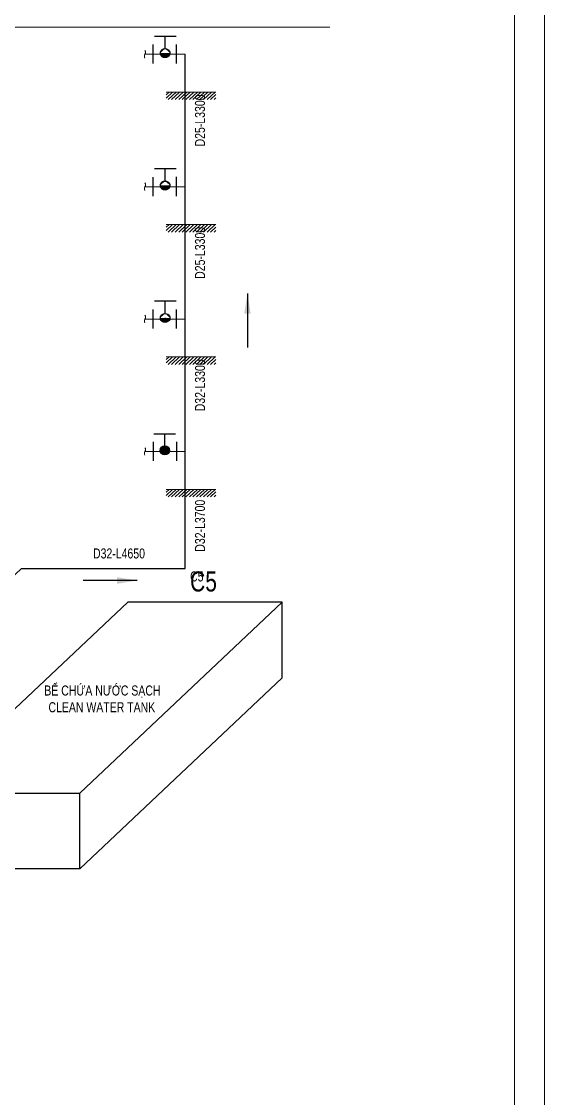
# Model space of a CAD drawing. Header units: millimetres. Extents: x -819040 to 60987, y -269988 to 131461.
# Drawn here: x -74512 to -61465, y 56238 to 83075 of the extents above; entities that cross this region are included whole.
import ezdxf

# ---------------------------------------------------------------- set-up
doc = ezdxf.new("R2010")
doc.units = ezdxf.units.MM
doc.linetypes.add('ACAD_ISO02W100', pattern=[15, 12, -3])
doc.linetypes.add('DOT', pattern=[0.25, 0, -0.25])
doc.layers.get('0').update_dxf_attribs({"lineweight": 9})
doc.layers.get('Defpoints').update_dxf_attribs({"lineweight": 9})
for name, color, linetype, lineweight in [('BE CHUA', 4, 'Continuous', 30), ('CAP LANH-CONTINOUS', 4, 'Continuous', 30), ('CAP LANH-CONTINOUS @ 50', 4, 'Continuous', 30), ('GHI CHU', 51, 'Continuous', 9), ('GHI CHU @ 100', 51, 'Continuous', 9), ('GHI CHU @ 50', 51, 'Continuous', 9), ('KHUNG GIAY-A2', 7, 'Continuous', 9), ('KICH THUOC', 21, 'Continuous', 13), ('KICH THUOC @ 100', 21, 'Continuous', 13), ('NETMANH', 43, 'Continuous', 9), ('THAY', 9, 'Continuous', 9)]:
    doc.layers.add(name, color=color, linetype=linetype, lineweight=lineweight)
doc.styles.add('KICH THUOC', font='arial.ttf', dxfattribs={"width": 0.75})
doc.styles.add('TCVN-2.5', font='arial.ttf', dxfattribs={"width": 0.75, "height": 2.5})
doc.styles.add('TCVN-5', font='arial.ttf', dxfattribs={"width": 0.75, "height": 5})
doc.dimstyles.new('TCVN-2.5 D-L', dxfattribs={"dimtxt": 2.5, "dimasz": 1.199999999999999, "dimexe": 1.199999999999999, "dimexo": 0, "dimgap": 0.8, "dimtad": 1, "dimtoh": 1, "dimdec": 0, "dimzin": 0, "dimdsep": 46, "dimtxsty": 'KICH THUOC', "dimblk": 'ARCHTICK', "dimcen": 1.199999999999999, "dimdle": 1.199999999999999, "dimse1": 1, "dimse2": 1, "dimsd1": 1, "dimsd2": 1, "dimclrd": 256, "dimclre": 256, "dimclrt": 256, "dimadec": 0, "dimazin": 0, "dimtm": 1e-09, "dimtfac": 1, "dimtdec": 0, "dimtofl": 0, "dimtmove": 0, "dimatfit": 2, "dimfxl": 1, "dimtolj": 1, "dimtzin": 0, "dimlwd": -1, "dimlwe": -1, "dimarcsym": 1})
doc.dimstyles.new('TCVN-5 D-i-L', dxfattribs={"dimtxt": 5, "dimasz": 1.199999999999999, "dimexe": 1.199999999999999, "dimexo": 0, "dimgap": 0.8, "dimtad": 1, "dimtoh": 1, "dimdec": 0, "dimzin": 0, "dimdsep": 46, "dimtxsty": 'KICH THUOC', "dimblk": 'ARCHTICK', "dimcen": 1.199999999999999, "dimdle": 1.199999999999999, "dimse1": 1, "dimse2": 1, "dimsd1": 1, "dimsd2": 1, "dimclrd": 256, "dimclre": 256, "dimclrt": 256, "dimadec": 0, "dimazin": 0, "dimtm": 1e-09, "dimtfac": 1, "dimtdec": 0, "dimtofl": 0, "dimtmove": 1, "dimatfit": 2, "dimfxl": 1, "dimtolj": 1, "dimtzin": 0, "dimlwd": -1, "dimlwe": -1, "dimarcsym": 1})

# ---------------------------------------------------------------- blocks, each defined once
blk = doc.blocks.new('be_chua_khong_gian')
at = {"layer": 'BE CHUA'}
for p, q in [((5051.198869877757, 6648.273220170333), (0, 1885.71428571429)), ((3854.327360878262, 1885.71428571429), (8905.526230756062, 6648.273220170333)), ((8905.526230756019, 6648.273220170333), (5051.198869877757, 6648.273220170333)), ((8905.526230756062, 4762.558934464396), (8905.526230756062, 6648.273220170333)), ((3854.327360878262, 0), (8905.526230756062, 4762.558934464396)), ((0, 0), (0, 1885.71428571429)), ((0, 1885.71428571429), (3854.327360878262, 1885.71428571429)), ((3854.327360878262, 0), (3854.327360878262, 1885.71428571429)), ((3854.327360878262, 0), (0, 0))]:
    blk.add_line(p, q, dxfattribs=at)
blk = doc.blocks.new('*U2147')
at = {"layer": 'GHI CHU @ 100', "insert": (-70306.86621403586, 69372.34013141233), "char_height": 500, "attachment_point": 1, "style": 'TCVN-5'}
blk.add_mtext_dynamic_manual_height_columns('C5', width=428.7566241191234, gutter_width=1250, heights=[0], dxfattribs=at)
at = {"layer": 'GHI CHU @ 50', "insert": (-70306.86621403586, 69372.34013141233), "char_height": 250, "attachment_point": 1, "style": 'TCVN-5'}
blk.add_mtext_dynamic_manual_height_columns('C5', width=214.3783120595617, gutter_width=625, heights=[0], dxfattribs=at)
blk = doc.blocks.new('*D1918')
at = {"layer": 'Defpoints', "color": 0, "transparency": 16777216}
for p in [(-69677.01565798721, 82260.37956846555), (-69850.62238156404, 78960.37956846564), (-69677.01565798721, 78960.37956846564)]:
    blk.add_point(p, dxfattribs=at)
at = {"layer": 'KICH THUOC', "transparency": 16777216, "insert": (-70058.35089452445, 80610.37956846559), "char_height": 250, "attachment_point": 5, "rotation": 90, "style": 'KICH THUOC'}
blk.add_mtext('\\A1;D25-L3300', dxfattribs=at)
blk = doc.blocks.new('_ArchTick')
at = {"color": 0, "linetype": 'ByBlock', "const_width": 0.15}
blk.add_lwpolyline([(-0.5, -0.5), (0.5, 0.5)], dxfattribs=at)
blk = doc.blocks.new('*D1919')
at = {"layer": 'Defpoints', "color": 0, "transparency": 16777216}
for p in [(-69677.01565798721, 78960.37956846564), (-69850.62238156404, 75660.37956846564), (-69677.0156579872, 75660.37956846564)]:
    blk.add_point(p, dxfattribs=at)
at = {"layer": 'KICH THUOC', "transparency": 16777216, "insert": (-70058.35089452445, 77310.37956846564), "char_height": 250, "attachment_point": 5, "rotation": 90, "style": 'KICH THUOC'}
blk.add_mtext('\\A1;D25-L3300', dxfattribs=at)
blk = doc.blocks.new('*D1920')
at = {"layer": 'Defpoints', "color": 0, "transparency": 16777216}
for p in [(-69677.0156579872, 75660.37956846564), (-69850.62238156404, 72360.37956846555), (-69677.0156579872, 72360.37956846555)]:
    blk.add_point(p, dxfattribs=at)
at = {"layer": 'KICH THUOC', "transparency": 16777216, "insert": (-70058.35089452445, 74010.37956846559), "char_height": 250, "attachment_point": 5, "rotation": 90, "style": 'KICH THUOC'}
blk.add_mtext('\\A1;D32-L3300', dxfattribs=at)
blk = doc.blocks.new('*D1921')
at = {"layer": 'Defpoints', "color": 0, "transparency": 16777216}
for p in [(-69677.0156579872, 72360.37956846555), (-69850.62238156404, 68660.69587785688), (-69770.64960891478, 68660.69587785688)]:
    blk.add_point(p, dxfattribs=at)
at = {"layer": 'KICH THUOC', "transparency": 16777216, "insert": (-70058.35089452445, 70510.53772316122), "char_height": 250, "attachment_point": 5, "rotation": 90, "style": 'KICH THUOC'}
blk.add_mtext('\\A1;D32-L3700', dxfattribs=at)
blk = doc.blocks.new('*D1922')
at = {"layer": 'Defpoints', "color": 0, "transparency": 16777216}
for p in [(-71128.48587718005, 69610.44840261692), (-71128.48587718006, 69446.09385418028), (-71128.48587718005, 69446.09385418028)]:
    blk.add_point(p, dxfattribs=at)
at = {"layer": 'KICH THUOC', "transparency": 16777216, "insert": (-72080.17926053616, 69818.17691557737), "char_height": 250, "attachment_point": 5, "style": 'KICH THUOC'}
blk.add_mtext('\\A1;D32-L4650', dxfattribs=at)
blk = doc.blocks.new('*D1993')
at = {"layer": 'Defpoints', "color": 0, "transparency": 16777216}
for p in [(-74512.30317523242, 69446.09385418023), (-74180.09203730027, 69093.74870788881), (-76815.09747215518, 67274.88780279437)]:
    blk.add_point(p, dxfattribs=at)
at = {"layer": 'KICH THUOC', "transparency": 16777216, "insert": (-75473.93512525235, 68159.22470892833), "char_height": 250, "attachment_point": 5, "rotation": 43.315315682124044, "style": 'KICH THUOC'}
blk.add_mtext('\\A1;D50-L4640', dxfattribs=at)
blk = doc.blocks.new('*U254')
at = {"layer": 'CAP LANH-CONTINOUS @ 50'}
blk.add_leader([(672.5724603395793, 0), (0, 0)], dimstyle='TCVN-5 D-i-L', override={"dimscale": 50, "dimasz": 5, "dimgap": 0.8, "dimtad": 0}, dxfattribs=at)

msp = doc.modelspace()

# ---------------------------------------------------------------- hatches: boundary and pattern name
at = {"layer": 'CAP LANH-CONTINOUS'}
h = msp.add_hatch(color=4, dxfattribs=at)
edge = h.paths.add_edge_path()
edge.add_ellipse((-70929.39187715475, 82287.9473238451), major_axis=(-119.4068435852208, 2.515688e-10), ratio=0.9428571428571101, start_angle=90.000000000086, end_angle=181.8539790249747, ccw=False)
edge.add_ellipse((-70929.39187715475, 82287.94732384516), major_axis=(119.4068435852571, 6.135990000000003e-11), ratio=0.9428571428571884, start_angle=178.1460209750043, end_angle=269.99999999997226, ccw=False)
edge.add_line((-71048.73621416595, 82291.58967243727), (-70810.04754014364, 82291.589672437))
edge = h.paths.add_edge_path()
edge.add_line((-70810.04754014364, 82291.58967243727), (-71048.73621416595, 82291.58967243727))
edge.add_ellipse((-70929.39187715475, 82287.94732384525), major_axis=(-119.4068435852533, 1.516919e-10), ratio=0.9428571428572188, start_angle=270.0000000000686, end_angle=358.1460209751571, ccw=False)
edge.add_ellipse((-70929.39187715475, 82287.94732384523), major_axis=(-119.4068435852836, 4.47889e-11), ratio=0.9428571428571012, start_angle=181.8539790249501, end_angle=270.00000000002024, ccw=False)
h = msp.add_hatch(color=4, dxfattribs=at)
edge = h.paths.add_edge_path()
edge.add_ellipse((-70929.39187715475, 78987.9473238452), major_axis=(119.4068435852188, 1.417493e-10), ratio=0.9428571428570036, start_angle=269.99999999990797, end_angle=361.8539790247674, ccw=False)
edge.add_ellipse((-70929.39187715475, 78987.94732384526), major_axis=(-119.4068435852564, 1.152356e-10), ratio=0.9428571428571938, start_angle=-1.8539790249058115, end_angle=90.00000000005213, ccw=False)
edge.add_line((-71048.73621416595, 78991.58967243737), (-70810.04754014364, 78991.58967243707))
edge = h.paths.add_edge_path()
edge.add_line((-70810.04754014364, 78991.58967243737), (-71048.73621416595, 78991.58967243737))
edge.add_ellipse((-70929.39187715475, 78987.94732384535), major_axis=(119.4068435852549, 2.584358e-10), ratio=0.9428571428570842, start_angle=89.99999999988307, end_angle=178.1460209749483, ccw=False)
edge.add_ellipse((-70929.39187715475, 78987.94732384532), major_axis=(-119.4068435852544, 1.3052e-11), ratio=0.9428571428572099, start_angle=181.8539790249341, end_angle=270.00000000001984, ccw=False)
h = msp.add_hatch(color=4, dxfattribs=at)
edge = h.paths.add_edge_path()
edge.add_ellipse((-70929.39187715475, 75687.94732384516), major_axis=(119.4068435852498, 2.81118e-11), ratio=0.9428571428572464, start_angle=269.9999999999734, end_angle=361.85397902484647, ccw=False)
edge.add_ellipse((-70929.39187715475, 75687.94732384516), major_axis=(119.4068435852566, 6.55756e-11), ratio=0.9428571428571924, start_angle=178.1460209750096, end_angle=269.9999999999704, ccw=False)
edge.add_line((-71048.73621416595, 75691.58967243726), (-70810.04754014364, 75691.58967243707))
edge = h.paths.add_edge_path()
edge.add_line((-70810.04754014364, 75691.58967243726), (-71048.73621416595, 75691.58967243726))
edge.add_ellipse((-70929.39187715475, 75687.94732384529), major_axis=(-119.4068435853097, 1.052665000000001e-10), ratio=0.9428571428570172, start_angle=270.00000000007554, end_angle=358.14602097516365, ccw=False)
edge.add_ellipse((-70929.39187715483, 75687.94732384528), major_axis=(119.40684358531, 1.561462e-10), ratio=0.9428571428571371, start_angle=361.85397902481765, end_angle=449.99999999991536, ccw=False)
h = msp.add_hatch(color=4, dxfattribs=at)
edge = h.paths.add_edge_path()
edge.add_ellipse((-70937.3578035355, 72387.94732384516), major_axis=(-119.4068435852779, 1.632253000000037e-10), ratio=0.9428571428572684, start_angle=-1.853979024769836, end_angle=90.00000000010172)
edge.add_ellipse((-70937.35780353544, 72387.94732384525), major_axis=(-119.4068435853452, 1.407948e-10), ratio=0.9428571428572242, start_angle=90.00000000006368, end_angle=181.8539790250422)
edge.add_line((-70818.01346652421, 72391.58967243737), (-71056.70214054665, 72391.58967243707))
edge = h.paths.add_edge_path()
edge.add_line((-71056.70214054665, 72391.58967243737), (-70818.01346652421, 72391.58967243737))
edge.add_ellipse((-70937.35780353539, 72387.94732384532), major_axis=(-119.4068435852859, 3.745391000000073e-10), ratio=0.9428571428570831, start_angle=181.8539790251325, end_angle=270.0000000001974)
edge.add_ellipse((-70937.3578035355, 72387.94732384532), major_axis=(119.4068435852859, 3.745921000000073e-10), ratio=0.9428571428570828, start_angle=89.9999999998026, end_angle=178.1460209748673)
at = {"layer": 'NETMANH', "linetype": 'DOT'}
h = msp.add_hatch(dxfattribs=at)
h.set_pattern_fill('ANSI31', color=256, scale=500)
h.set_pattern_definition([(43.31531568210372, (-341357.4110479504, -62076.48044649715), (-44.19417382415921, 41.66879246277869), [])])
h.paths.add_polyline_path([(-69661.8741059112, 81317.52242560858), (-70903.61707667285, 81317.52242560858), (-70903.61707667285, 81128.95099703713), (-69661.8741059112, 81128.95099703713)])
h = msp.add_hatch(dxfattribs=at)
h.set_pattern_fill('ANSI31', color=256, scale=500)
h.set_pattern_definition([(43.31531568210372, (-341357.4110479504, -65376.48044649707), (-44.19417382415921, 41.66879246277869), [])])
h.paths.add_polyline_path([(-69661.87410591116, 78017.52242560867), (-70903.6170766728, 78017.52242560867), (-70903.6170766728, 77828.95099703722), (-69661.87410591116, 77828.95099703722)])
h = msp.add_hatch(dxfattribs=at)
h.set_pattern_fill('ANSI31', color=256, scale=500)
h.set_pattern_definition([(43.31531568210372, (-341357.4110479504, -68676.48044649708), (-44.19417382415921, 41.66879246277869), [])])
h.paths.add_polyline_path([(-69661.87410591116, 74717.52242560865), (-70903.6170766728, 74717.52242560865), (-70903.6170766728, 74528.9509970372), (-69661.87410591116, 74528.9509970372)])
h = msp.add_hatch(dxfattribs=at)
h.set_pattern_fill('ANSI31', color=256, scale=500)
h.set_pattern_definition([(43.31531568210372, (-341357.4110479504, -71976.48044649708), (-44.19417382415921, 41.66879246277869), [])])
h.paths.add_polyline_path([(-69661.87410591116, 71417.52242560865), (-70903.6170766728, 71417.52242560865), (-70903.6170766728, 71228.9509970372), (-69661.87410591116, 71228.9509970372)])

# ---------------------------------------------------------------- linework, layer by layer
at = {"layer": 'CAP LANH-CONTINOUS'}
for p, q in [((-70658.11562099356, 82703.62897689031), (-71195.13773873675, 82703.62897689031)), ((-70929.39187715475, 82400.53091922564), (-70929.39187715475, 82698.39160626853)), ((-71226.34447013734, 82027.00400926442), (-71226.34447013734, 82499.82437802841)), ((-70643.59268158165, 82027.00400926442), (-70643.59268158165, 82503.03374423606)), ((-71226.34447013734, 78727.00400926454), (-71226.34447013734, 79199.82437802853)), ((-70658.11562099356, 79403.62897689038), (-71195.13773873675, 79403.62897689038)), ((-70929.39187715475, 79100.53091922573), (-70929.39187715475, 79398.39160626862)), ((-70643.59268158165, 78727.00400926454), (-70643.59268158165, 79203.03374423613)), ((-70658.11562099356, 76103.62897689038), (-71195.13773873675, 76103.62897689038)), ((-70929.39187715475, 75800.53091922573), (-70929.39187715475, 76098.39160626873)), ((-71226.34447013734, 75427.00400926454), (-71226.34447013734, 75899.82437802853)), ((-70643.59268158165, 75427.00400926454), (-70643.59268158165, 75903.03374423613)), ((-71208.63405969665, 72803.6289768904), (-70671.61194195352, 72803.6289768904)), ((-70937.35780353544, 72500.53091922571), (-70937.35780353544, 72798.39160626872)), ((-71223.15699910848, 72127.00400926454), (-71223.15699910848, 72603.03374423612)), ((-70640.40521055282, 72127.00400926454), (-70640.40521055282, 72599.82437802853))]:
    msp.add_line(p, q, dxfattribs=at)
at = {"layer": 'CAP LANH-CONTINOUS', "ltscale": 4}
for p, q in [((-70433.37484034515, 69446.09385418025), (-70433.37484034515, 82260.37956846552)), ((-76815.09747215518, 67274.88780279437), (-74512.30317523243, 69446.09385418025)), ((-74512.30317523242, 69446.09385418028), (-70433.37484034515, 69446.09385418028))]:
    msp.add_line(p, q, dxfattribs=at)
at = {"layer": 'CAP LANH-CONTINOUS'}
for centre, major_axis, ratio, start_param, end_param in [((-70929.39187715473, 82287.94732384519), (119.4068435852823, 3.435446e-10), 0.9428571428572332, 3.141592653592844, 9.424777960772431), ((-70929.39187715473, 78987.9473238452), (119.4068435852823, 3.435446e-10), 0.9428571428572332, 3.141592653592844, 9.424777960772431), ((-70929.39187715473, 75687.9473238452), (119.4068435852823, 3.435446e-10), 0.9428571428572332, 3.141592653592844, 9.424777960772431), ((-70937.35780353544, 72387.94732384528), (-119.4068435853114, 7.300000000000004e-15), 0.9428571428570036, 3.141592653589793, 9.42477796076938)]:
    msp.add_ellipse(centre, major_axis=major_axis, ratio=ratio, start_param=start_param, end_param=end_param, dxfattribs=at)
at = {"layer": 'KHUNG GIAY-A2'}
for points in [[(-61465.46510446566, 42361.34389266813), (-61465.46510446566, 131461.3438926681), (-124465.4651044657, 131461.3438926681), (-124465.4651044657, 42361.34389266813)], [(-120715.4651044657, 130711.3438926681), (-62215.46510446566, 130711.3438926681), (-62215.46510446566, 43111.34389266813), (-120715.4651044657, 43111.34389266813)]]:
    msp.add_lwpolyline(points, close=True, dxfattribs=at)
at = {"layer": 'NETMANH', "linetype": 'ACAD_ISO02W100'}
msp.add_line((-66818.71074811323, 82937.39877380675), (-119087.2560140428, 82937.39877380675), dxfattribs=at)
at = {"layer": 'NETMANH'}
for p, q in [((-70903.61707667276, 81317.52242560858), (-69661.87410591112, 81317.52242560858)), ((-70903.61707667276, 78017.52242560867), (-69661.87410591112, 78017.52242560867)), ((-70903.61707667276, 74717.52242560865), (-69661.87410591112, 74717.52242560865)), ((-70903.6170766728, 71417.52242560865), (-69661.87410591116, 71417.52242560865))]:
    msp.add_line(p, q, dxfattribs=at)
at = {"layer": 'THAY'}
for p, q in [((-70433.37484034515, 82260.3795684656), (-71433.37484034515, 82260.3795684656)), ((-70433.37484034515, 78960.3795684656), (-71433.37484034515, 78960.3795684656)), ((-70433.37484034515, 75660.3795684656), (-71433.37484034515, 75660.3795684656)), ((-71433.37484034515, 72360.37956846552), (-70433.37484034515, 72360.37956846552))]:
    msp.add_line(p, q, dxfattribs=at)
at = {"layer": 'THAY', "linetype": 'ByBlock'}
for p, q in [((-70433.37484034515, 82260.37956846552), (-71419.00408939813, 82260.37956846552)), ((-70433.37484034515, 78960.3795684656), (-71419.00408939813, 78960.3795684656)), ((-70433.37484034515, 75660.3795684656), (-71419.00408939813, 75660.3795684656)), ((-71433.37484034515, 72360.3795684656), (-70447.74559129197, 72360.3795684656))]:
    msp.add_line(p, q, dxfattribs=at)
at = {"layer": 'THAY'}
for centre, major_axis, ratio, start_param, end_param in [((-71346.77229996654, 82213.23671132282), (100, 5.05e-14), 0.9428571428574338, 2.617993877990628, 3.665191429188958), ((-71519.97738072355, 82307.52242560846), (100, 5.05e-14), 0.9428571428574338, -0.5235987755991638, 0.5235987755991643), ((-71346.77229996654, 78913.23671132282), (100, 5.05e-14), 0.9428571428574338, 2.617993877990628, 3.665191429188958), ((-71519.97738072355, 79007.52242560846), (100, 5.05e-14), 0.9428571428574338, -0.5235987755991638, 0.5235987755991643), ((-71519.97738072355, 75707.52242560846), (100, 5.05e-14), 0.9428571428574338, -0.5235987755991638, 0.5235987755991643), ((-71346.77229996654, 75613.23671132275), (100, 7.57233e-11), 0.9428571428575796, 2.617993877991342, 3.665191429189671), ((-71346.77229996675, 72313.23671132266), (-100, 5.05e-14), 0.9428571428574338, -0.5235987755991638, 0.5235987755991643), ((-71519.97738072366, 72407.52242560837), (-100, 5.05e-14), 0.9428571428574338, 2.617993877990628, 3.665191429188958)]:
    msp.add_ellipse(centre, major_axis=major_axis, ratio=ratio, start_param=start_param, end_param=end_param, dxfattribs=at)

# ---------------------------------------------------------------- block references
at = {"layer": 'BE CHUA'}
msp.add_blockref('be_chua_khong_gian', (-76911.35672594624, 61959.01669528747), dxfattribs=at)
at = {"layer": 'CAP LANH-CONTINOUS', "xscale": 2, "yscale": 2, "zscale": 2, "rotation": 89.99999999999999}
msp.add_blockref('*U254', (-68875.73339508608, 74949.46099351996), dxfattribs=at)
at = {"layer": 'CAP LANH-CONTINOUS', "xscale": 2, "yscale": 2, "zscale": 2}
msp.add_blockref('*U254', (-72973.96504074382, 69146.09385418028), dxfattribs=at)
at = {"layer": 'GHI CHU'}
msp.add_blockref('*U2147', (0, 0), dxfattribs=at)

# ---------------------------------------------------------------- texts
at = {"layer": 'GHI CHU @ 100', "insert": (-73972.32300179533, 66529.74466679309), "char_height": 250, "attachment_point": 1, "style": 'TCVN-2.5'}
msp.add_mtext_dynamic_manual_height_columns('\\pi28.49505;BỂ CHỨA NƯỚC SẠCH\\P\\pi132.86067;CLEAN WATER TANK', width=2915.533752641641, gutter_width=1250, heights=[0], dxfattribs=at)

# ---------------------------------------------------------------- dimensions: what is measured, and where the dimension line sits
at = {"layer": 'KICH THUOC @ 100'}
for p1, p2, distance, text, override, picture, middle in [((-69677.01565798718, 82260.37956846552), (-69677.01565798718, 78960.3795684656), -173.6067235768569, 'D25-L3300', {"dimscale": 100, "dimpost": 'D20-L<>', "dimtix": 0, "dimtofl": 0, "dimtmove": 0, "dimatfit": 2}, '*D1918', (-70058.35089452445, 80610.37956846559)), ((-71128.48587718006, 69446.09385418028), (-71128.48587718005, 69446.09385418028), 164.35454843664775, 'D32-L4650', {"dimscale": 100, "dimpost": 'D-L<>', "dimtix": 0, "dimtofl": 0, "dimtmove": 0, "dimatfit": 2}, '*D1922', (-72080.17926053616, 69818.17691557737)), ((-76815.09747215518, 67274.88780279437), (-74512.30317523242, 69446.09385418023), -484.263711505719, 'D50-L4640', {"dimscale": 100, "dimpost": 'D-L<>', "dimtix": 0, "dimtofl": 0, "dimtmove": 0, "dimatfit": 2}, '*D1993', (-75473.93512525235, 68159.22470892833))]:
    dim = msp.add_aligned_dim(p1=p1, p2=p2, distance=distance, text=text, dimstyle='TCVN-2.5 D-L', override=override, dxfattribs=at)
    dim.commit()
    dim.dimension.update_dxf_attribs({"geometry": picture, "text_midpoint": middle})
for base, p1, p2, override, picture, middle in [((-69850.62238156404, 75660.37956846564), (-69677.01565798718, 78960.3795684656), (-69677.01565798717, 75660.3795684656), {"dimscale": 100, "dimpost": 'D25-L<>', "dimtix": 0, "dimtofl": 0, "dimtmove": 1, "dimatfit": 2}, '*D1919', (-70058.35089452445, 77310.37956846564)), ((-69850.62238156404, 72360.37956846555), (-69677.01565798717, 75660.3795684656), (-69677.01565798717, 72360.37956846552), {"dimscale": 100, "dimpost": 'D32-L<>', "dimtix": 0, "dimtofl": 0, "dimtmove": 1, "dimatfit": 2}, '*D1920', (-70058.35089452445, 74010.37956846559))]:
    dim = msp.add_linear_dim(base=base, p1=p1, p2=p2, angle=90, dimstyle='TCVN-2.5 D-L', override=override, dxfattribs=at)
    dim.commit()
    dim.dimension.update_dxf_attribs({"geometry": picture, "text_midpoint": middle})
dim = msp.add_linear_dim(base=(-69850.62238156404, 68660.69587785688), p1=(-69677.01565798717, 72360.37956846552), p2=(-69770.64960891475, 68660.69587785685), angle=90, text='D32-L3700', dimstyle='TCVN-2.5 D-L', override={"dimscale": 100, "dimpost": 'D32-L<>', "dimtix": 0, "dimtofl": 0, "dimtmove": 1, "dimatfit": 2}, dxfattribs=at)
dim.commit()
dim.dimension.update_dxf_attribs({"geometry": '*D1921', "text_midpoint": (-70058.35089452445, 70510.53772316122)})

doc.saveas('drawing.dxf')
